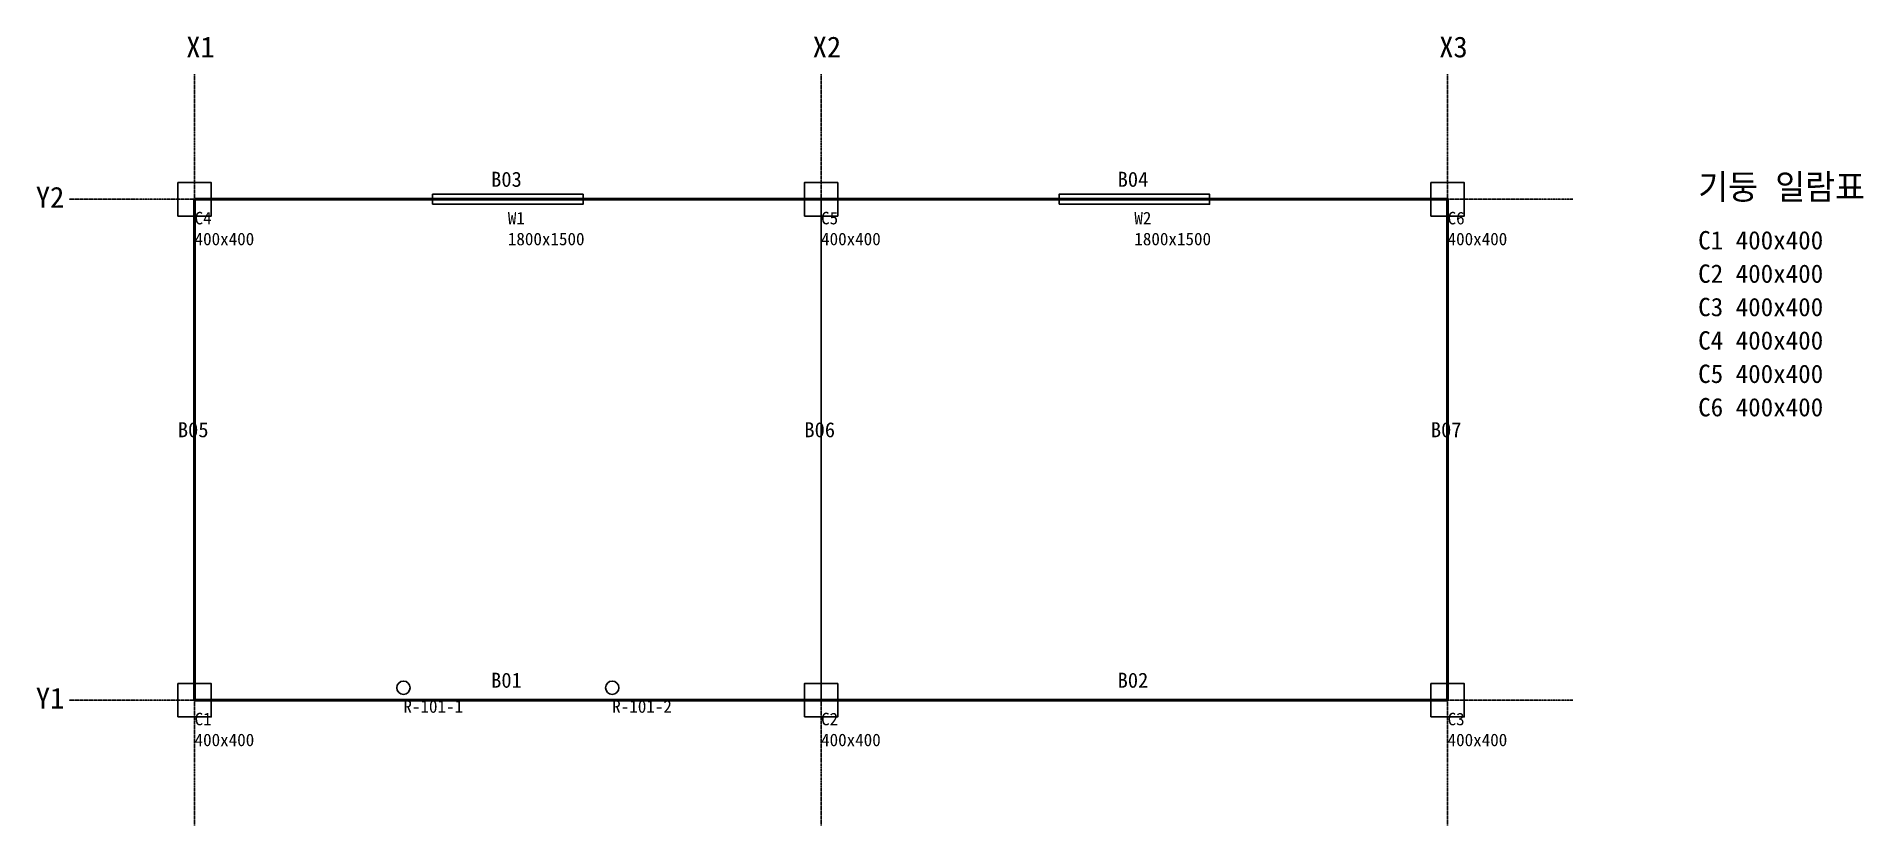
# Model space of a CAD drawing. Header units: millimetres. Extents: x -1892 to 19979, y -1500 to 7950.
import ezdxf

# ---------------------------------------------------------------- set-up
doc = ezdxf.new("R2010")
doc.units = ezdxf.units.MM
doc.linetypes.add('CENTER', pattern=[5.08, 3.175, -0.635, 0.635, -0.635])
for name, color, linetype in [('A-GRID', 8, 'Continuous'), ('A-SCHED', 2, 'Continuous'), ('A-WALL', 7, 'Continuous'), ('A-WIN', 4, 'Continuous'), ('E-POWER', 6, 'Continuous'), ('S-BEAM', 3, 'Continuous'), ('S-COL', 1, 'Continuous')]:
    doc.layers.add(name, color=color, linetype=linetype)

# ---------------------------------------------------------------- blocks, each defined once
blk = doc.blocks.new('COL')
at = {"layer": 'S-COL'}
blk.add_lwpolyline([(-200, -200), (200, -200), (200, 200), (-200, 200)], close=True, dxfattribs=at)
for tag, p in [('TAG', (0, -300)), ('SIZE', (0, -550))]:
    blk.add_attdef(tag, p, '', height=150, dxfattribs=at)
blk = doc.blocks.new('WIN')
at = {"layer": 'A-WIN'}
blk.add_lwpolyline([(-900, -60), (900, -60), (900, 60), (-900, 60)], close=True, dxfattribs=at)
for tag, p in [('TAG', (0, -300)), ('SIZE', (0, -550))]:
    blk.add_attdef(tag, p, '', height=150, dxfattribs=at)
blk = doc.blocks.new('OUTLET')
at = {"layer": 'E-POWER'}
blk.add_circle((0, 0), 80, dxfattribs=at)
blk.add_attdef('TAG', (0, -300), '', height=150, dxfattribs=at)

msp = doc.modelspace()

# ---------------------------------------------------------------- linework, layer by layer
at = {"layer": 'A-GRID', "linetype": 'CENTER'}
for p, q in [((0, -1500), (0, 7500)), ((7500, -1500), (7500, 7500)), ((15000, -1500), (15000, 7500)), ((-1500, 6000), (16500, 6000)), ((-1500, 0), (16500, 0))]:
    msp.add_line(p, q, dxfattribs=at)
at = {"layer": 'A-WALL', "lineweight": 50}
for p, q in [((0, 6000), (7500, 6000)), ((0, 0), (0, 6000)), ((7500, 6000), (15000, 6000)), ((15000, 0), (15000, 6000)), ((0, 0), (7500, 0)), ((7500, 0), (15000, 0))]:
    msp.add_line(p, q, dxfattribs=at)
at = {"layer": 'S-BEAM'}
for p, q in [((0, 6000), (7500, 6000)), ((0, 0), (0, 6000)), ((7500, 6000), (15000, 6000)), ((7500, 0), (7500, 6000)), ((15000, 0), (15000, 6000)), ((0, 0), (7500, 0)), ((7500, 0), (15000, 0))]:
    msp.add_line(p, q, dxfattribs=at)

# ---------------------------------------------------------------- block references
at = {"layer": 'A-WIN'}
for p, values in [((3750, 6000), {'TAG': 'W1', 'SIZE': '1800x1500'}), ((11250, 6000), {'TAG': 'W2', 'SIZE': '1800x1500'})]:
    msp.add_blockref('WIN', p, dxfattribs=at).add_auto_attribs(values)
at = {"layer": 'E-POWER'}
for p, values in [((2500, 150), {'TAG': 'R-101-1'}), ((5000, 150), {'TAG': 'R-101-2'})]:
    msp.add_blockref('OUTLET', p, dxfattribs=at).add_auto_attribs(values)
at = {"layer": 'S-COL'}
for p, values in [((0, 6000), {'TAG': 'C4', 'SIZE': '400x400'}), ((7500, 6000), {'TAG': 'C5', 'SIZE': '400x400'}), ((15000, 6000), {'TAG': 'C6', 'SIZE': '400x400'}), ((0, 0), {'TAG': 'C1', 'SIZE': '400x400'}), ((7500, 0), {'TAG': 'C2', 'SIZE': '400x400'}), ((15000, 0), {'TAG': 'C3', 'SIZE': '400x400'})]:
    msp.add_blockref('COL', p, dxfattribs=at).add_auto_attribs(values)

# ---------------------------------------------------------------- texts
at = {"layer": 'A-GRID'}
for s, p in [('X1', (-100, 7700)), ('X2', (7400, 7700)), ('X3', (14900, 7700)), ('Y2', (-1900, 5900)), ('Y1', (-1900, -100))]:
    msp.add_text(s, height=250, dxfattribs=at).set_placement(p)
at = {"layer": 'A-SCHED'}
for s, height, p in [('기둥 일람표', 300, (18000, 6000)), ('C1 400x400', 220, (18000, 5400)), ('C2 400x400', 220, (18000, 5000)), ('C3 400x400', 220, (18000, 4600)), ('C4 400x400', 220, (18000, 4200)), ('C5 400x400', 220, (18000, 3800)), ('C6 400x400', 220, (18000, 3400))]:
    msp.add_text(s, height=height, dxfattribs=at).set_placement(p)
at = {"layer": 'S-BEAM'}
for s, p in [('B03', (3550, 6150)), ('B04', (11050, 6150)), ('B05', (-200, 3150)), ('B06', (7300, 3150)), ('B07', (14800, 3150)), ('B01', (3550, 150)), ('B02', (11050, 150))]:
    msp.add_text(s, height=180, dxfattribs=at).set_placement(p)

doc.saveas('drawing.dxf')
